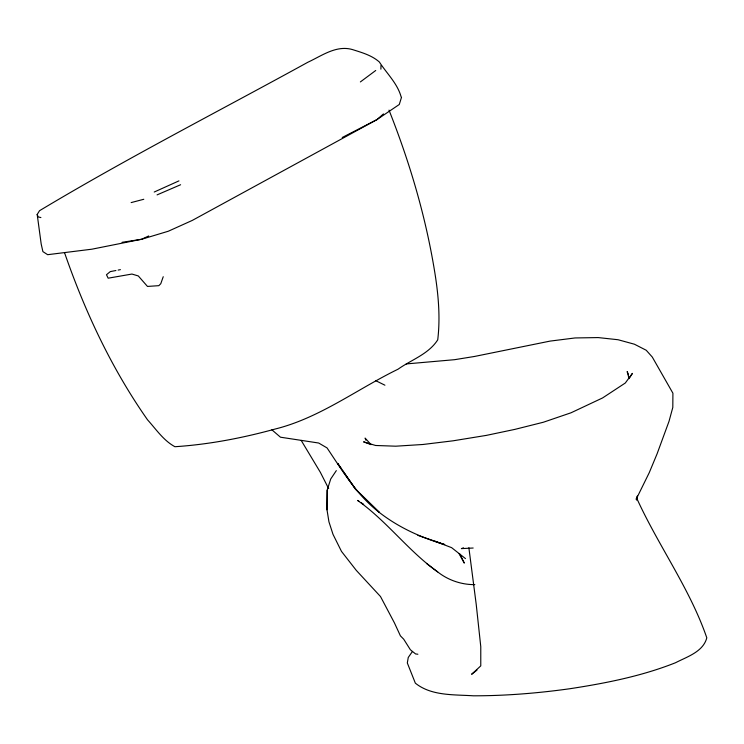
<?xml version="1.0" encoding="UTF-8"?>
<svg xmlns="http://www.w3.org/2000/svg" width="744" height="744" viewBox="0 0 744 744"><rect width="100%" height="100%" fill="white"/><g stroke="black" fill="none" stroke-linecap="round" stroke-linejoin="round"><path stroke-width="1.12" d="M417.877 654.236L415.598 653.948L410.39 649.772L403.704 639.189L400.412 635.85L394.432 622.895L380.491 596.521L356.283 570.369L341.496 551.416L333.005 534.341L328.941 521.814L326.997 509.789L327.202 490.064L330.727 478.978L336.325 470.617M327.202 490.064L326.997 509.789M380.891 69.173L380.993 65.5M636.613 500.126L637.469 495.923L636.148 499.317L649.252 472.663L657.091 453.821L669.014 421.346L672.809 407.424L672.911 393.204L652.274 357.036L646.211 350.247L634.418 344.212L618.078 339.738L598.195 337.581L575.066 337.953L550.067 341.105L474.421 356.478L454.575 359.687L406.252 363.928M163.234 276.722L160.778 283.706L158.835 285.668L147.479 286.431L138.3 275.95L131.939 274.052L108.159 278.191L106.476 274.741L110.279 271.607L115.906 270.518M37.2 214.458L39.525 210.71C127.15 158.109 218.28 111.498 307.83 62.264C321.659 55.874 336.195 44.956 352.256 49.513C361.751 52.517 371.712 55.251 379.356 61.994C386.741 73.479 397.426 83.365 401.137 96.878L401.528 97.231L399.277 104.495L376.892 119.645L192.278 220.419L168.302 231.235L141.648 239.261L91.893 249.194L47.644 254.69L42.901 251.612L41.19 244.023L37.2 214.458L38.139 216.876L40.892 217.573M412.418 651.511L408.261 657.454L407.321 662.969L415.347 683.159C431.39 696.077 453.887 694.505 473.305 695.807C505.594 695.845 537.838 693.194 569.802 688.739C605.709 683.234 641.691 676.175 675.561 662.718C687.065 656.757 703.173 651.846 706.8 637.822C689.79 588.402 658.189 545.557 636.659 498.071M383.439 113.925L376.892 119.645L342.24 137.491M476.978 670.139L471.622 674.287L480.773 665.88L480.773 646.666L476.225 604.416L468.869 547.714M360.366 81.933L375.729 70.485M148.698 235.96L141.648 239.261L122.044 242.321M154.222 192.026L178.932 180.885M157.068 194.891L180.606 184.735M463.475 547.835L461.373 548.616L473.165 548.021M131.149 202.591L143.797 199.271M118.157 270.081L120.407 269.644M474.83 584.626C461.531 584.775 448.111 580.199 437.677 571.904C408.419 551.081 386.927 521.153 357.576 500.424L359.315 501.54M417.877 535.355L444.735 544.571C421.281 537.707 398.821 527.561 379.412 512.514C357.101 495.402 342.482 470.924 327.053 447.916L318.674 443.024L280.469 437.202L271.876 429.809M434.952 541.251L451.627 547.658L465.474 558.605M375.757 380.686L384.918 385.197M361.063 502.665L363.677 504.348M426.461 563.394L437.677 571.904M341.654 469.111L337.692 463.391L355.511 489.143L379.412 512.514L355.511 489.143L342.975 471.017M301.19 440.411L320.348 472.31L328.653 488.622M458.964 553.49L464.312 563.096L459.801 554.02M628.513 374.743L627.183 371.572L629.061 378.659L632.409 373.376L625.286 383.021L602.584 397.938L571.039 412.781L543.353 422.239L514.876 429.381L486.436 435.37L453.152 440.801L422.955 444.484L395.752 446.195L375.562 445.479L363.584 441.843L371.07 444.633L365.09 438.086L365.936 440.243M64.523 252.644C84.946 311.624 111.637 368.633 147.554 419.839C156.045 429.223 163.596 440.625 174.924 446.716C208.822 444.503 242.479 438.021 275.215 429.018C319.781 417.933 357.232 389.056 398.04 369.201C411.367 359.743 428.572 354.181 437.732 339.841C440.485 316.832 438.29 293.648 434.543 270.89C425.484 215.704 409.618 162.071 389.01 110.14"/></g></svg>
